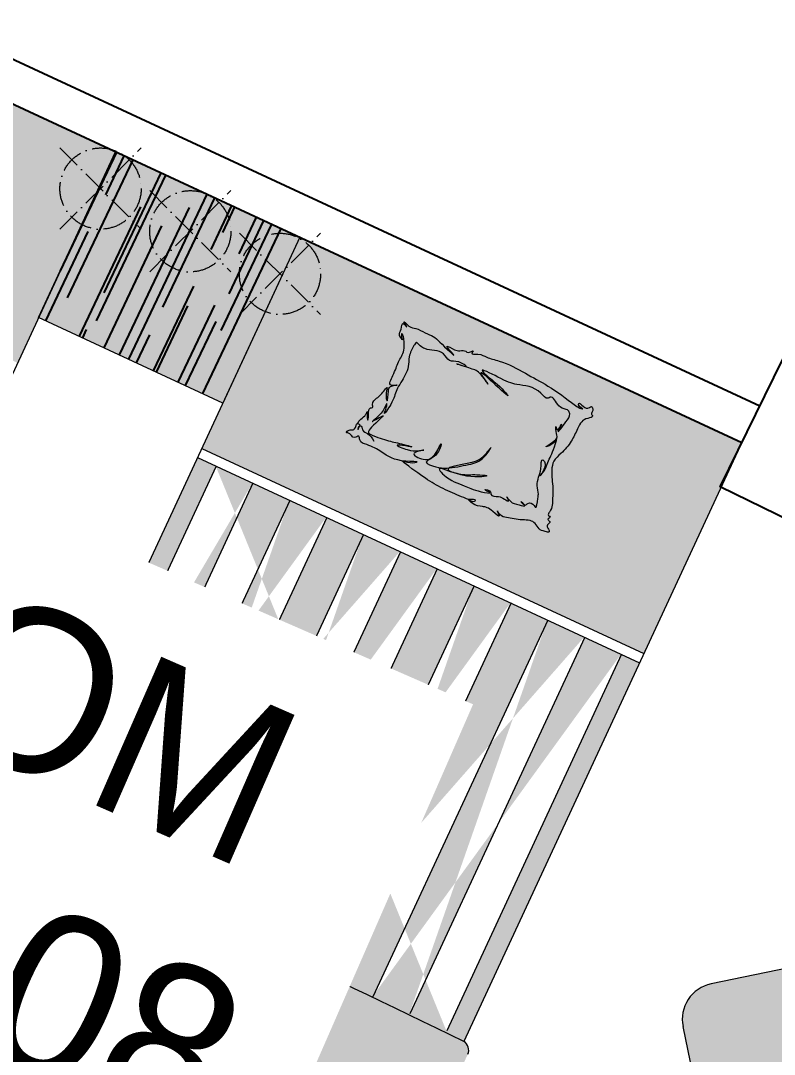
# Model space of a CAD drawing. Header units: millimetres. Extents: x -16811 to 32579, y 147992 to 176118.
# Drawn here: x 18577 to 20432, y 160373 to 162918 of the extents above; entities that cross this region are included whole.
import ezdxf

# ---------------------------------------------------------------- set-up
doc = ezdxf.new("R2010")
doc.units = ezdxf.units.MM
doc.header["$MEASUREMENT"] = 0
doc.header["$PDMODE"] = 3
doc.header["$PDSIZE"] = 100
doc.linetypes.add('ACAD_ISO10W100', pattern=[18, 12, -3, 0, -3])
doc.layers.add('0[34]', color=6, linetype='ACAD_ISO10W100', lineweight=30, plot=False)
for name, color, linetype, lineweight in [('Column[12345]', 7, 'Continuous', 25), ('Furniture[34]', 7, 'Continuous', 20), ('Room.Text[4]', 7, 'Continuous', 20)]:
    doc.layers.add(name, color=color, linetype=linetype, lineweight=lineweight)
doc.layers.add('Hatching[34]', color=7, linetype='Continuous')
doc.layers.add('Wall[34]', color=7, linetype='Continuous')
doc.styles.add('RoomInfo', font='stylu.ttf')
doc.linetypes.add('FENCELINE1', pattern='A,0.25,-0.1,[133,ltypeshp.shx,S=0.1,R=0,X=-0.1,Y=0],-0.1,1', length=1.45)

msp = doc.modelspace()

# ---------------------------------------------------------------- hatches: boundary and pattern name
at = {"layer": 'Hatching[34]'}
h = msp.add_hatch(color=254, dxfattribs=at)
h.set_gradient(color1=(188, 218, 240), color2=(188, 218, 240), centered=1, one_color=1, tint=0.84, name='SPHERICAL')
h.paths.add_polyline_path([(18810.1, 162595.5), (17721.7, 163100.6), (17480.5, 162580.9), (18568.9, 162075.7), (18683.3, 162322.1), (18683.2, 162322.1)])
h = msp.add_hatch(color=29, dxfattribs=at)
h.set_gradient(color1=(87, 49, 41), color2=(101, 56, 47), one_color=1, tint=0.29)
h.paths.add_polyline_path([(19263.7, 162384.9), (18810.2, 162595.4), (18620.7, 162187.3), (19074.3, 161976.7)])
at = {"layer": 'Hatching[34]', "true_color": 0x946247}
h = msp.add_hatch(dxfattribs=at)
h.set_pattern_fill('AR-RROOF', color=25, scale=99.980462, angle=244.5761, style=0)
h.set_pattern_definition([(244.576144, (-78823.19, 22355.58), (-4.131996, -241.57837), [1499.70694, -199.9609, 499.9023, -99.98046]), (244.576144, (-78835.13, 22214.02), (163.0191, 33.21078), [299.9414, -32.99355, 599.88277, -74.98535]), (244.576144, (-78767.897, 22273.946), (-162.69854, -498.307919), [799.8437, -139.97265, 399.92185, -99.98046])])
h.paths.add_polyline_path([(19263.7, 162384.9), (18810.2, 162595.4), (18620.7, 162187.3), (19074.3, 161976.7)])
at = {"layer": 'Hatching[34]'}
h = msp.add_hatch(color=254, dxfattribs=at)
h.set_gradient(color1=(188, 218, 240), color2=(188, 218, 240), centered=1, one_color=1, tint=0.84, name='SPHERICAL')
h.paths.add_polyline_path([(19263.9, 162384.9), (20352.2, 161879.7), (20111, 161360), (19022.5, 161865.2), (19136.9, 162111.6), (19137, 162111.5)])
h = msp.add_hatch(color=254, dxfattribs=at)
h.set_gradient(color1=(195, 213, 212), rotation=45, centered=1, one_color=1, tint=1, name='INVHEMISPHERICAL')
edge = h.paths.add_edge_path()
edge.add_spline(control_points=[(19493.5, 162019.8), (19491.8, 162019.8), (19480.4, 162021.3), (19498.3, 162052.5), (19503.9, 162075.6), (19522.2, 162103), (19520.1, 162127.1), (19520.3, 162139.8), (19513.2, 162151.2), (19513.9, 162138.6), (19518.8, 162128.5), (19504.4, 162147.3), (19514.8, 162155.1), (19514.8, 162181.1), (19532.7, 162155.6), (19513.7, 162186.7), (19534.4, 162161), (19551.8, 162162.4), (19570.9, 162148.9), (19588.7, 162143.3), (19595.3, 162138.8), (19596.7, 162137.7)], knot_values=[8.535132, 8.535132, 8.535132, 8.535132, 8.665562, 9.474885, 10.680581, 11.731794, 12.482799, 12.979735, 13.12789, 13.494969, 13.630671, 14.056835, 14.587313, 15.085164, 15.480512, 15.951085, 16.483501, 17.093841, 17.945825, 18.659388, 18.86018, 18.86018, 18.86018, 18.86018], degree=3, periodic=0)
edge.add_spline(control_points=[(19596.7, 162137.7), (19600.3, 162135), (19613.9, 162121.2), (19662.6, 162074.8), (19614.5, 162126.3), (19643.8, 162106.7), (19657.7, 162104.9), (19671.1, 162107.3), (19678.8, 162097.7), (19694.9, 162109.9), (19682, 162095.6), (19709.4, 162098.8), (19724.7, 162087.4), (19768.9, 162078.3), (19812.8, 162053), (19848.1, 162034.3), (19862.7, 162025.8)], knot_values=[18.86018, 18.86018, 18.86018, 18.86018, 19.367318, 20.886126, 21.744859, 22.416814, 22.865961, 23.371565, 23.564984, 24.001314, 24.195364, 24.707154, 25.475673, 26.536549, 28.914258, 30.585278, 30.585278, 30.585278, 30.585278], degree=3, periodic=0)
edge.add_spline(control_points=[(19862.7, 162025.8), (19866.7, 162023.4), (19893.8, 162007.2), (19925.7, 161983.8), (19948.8, 161965.5), (19967.6, 161960.2), (19949.2, 161967.5), (19950.8, 161979.8), (19962.9, 161965.1), (19973.5, 161961.3), (19982.4, 161970.3), (19983.7, 161966), (19984.3, 161964.1)], knot_values=[30.585278, 30.585278, 30.585278, 30.585278, 31.040669, 33.694428, 34.232605, 34.493516, 34.978663, 35.091565, 35.515429, 36.048451, 36.245558, 36.4021, 36.4021, 36.4021, 36.4021], degree=3, periodic=0)
edge.add_spline(control_points=[(19984.3, 161964.1), (19985, 161961.5), (19986.4, 161956.7), (19979.4, 161951.1), (19989.2, 161941.8), (19969, 161939.1), (19956.3, 161931.5), (19945, 161908.7), (19933, 161880.2), (19910.7, 161855.2), (19887.3, 161835.9), (19881.8, 161803.4), (19887.9, 161773.5), (19885.6, 161738.2), (19886.5, 161717.4), (19872.7, 161700.1), (19885, 161695.7), (19869.8, 161690.4), (19884, 161684), (19869.7, 161676.6), (19875, 161667.9), (19880, 161657.1), (19863.7, 161661.2), (19851.8, 161665.2), (19844.8, 161681), (19829.4, 161689.3), (19804.8, 161687.7), (19779, 161694.3), (19758.2, 161696.8), (19746.6, 161718.6), (19760.5, 161688), (19733.6, 161717.9), (19714.2, 161722.3), (19694.4, 161723), (19673.3, 161743.4), (19690.8, 161730.9), (19699.7, 161740.4), (19681.4, 161737.9), (19662.5, 161745.6), (19641, 161754.5), (19626, 161761.4), (19624.7, 161762)], knot_values=[0, 0, 0, 0, 0.317275, 0.575678, 0.868544, 1.424462, 2.12605, 2.971898, 4.405373, 6.045262, 7.119655, 8.059598, 9.953221, 10.951784, 12.403367, 12.758956, 13.012427, 13.361689, 13.655024, 14.073797, 14.515444, 14.790538, 15.209793, 15.87749, 16.577904, 17.150313, 17.955266, 19.608705, 20.344444, 20.80234, 21.360165, 22.158489, 23.339988, 24.44669, 24.930907, 25.538744, 25.667931, 26.272056, 26.673812, 28.660747, 28.840014, 28.840014, 28.840014, 28.840014], degree=3, periodic=0)
edge.add_line((19624.7, 161762), (19605.3, 161740.5))
edge.add_line((19605.3, 161740.5), (19604.6, 161772.1))
edge.add_spline(control_points=[(19604.6, 161772.1), (19583.3, 161783.7), (19559.7, 161800.3), (19515.2, 161833.5), (19516.4, 161834.3), (19516.5, 161834.3)], knot_values=[29.888741, 29.888741, 29.888741, 29.888741, 33.405585, 34.264917, 34.302479, 34.302479, 34.302479, 34.302479], degree=3, periodic=0)
edge.add_spline(control_points=[(19516.5, 161834.3), (19491.8, 161837.7), (19471, 161852.9), (19436.6, 161873.4), (19410.1, 161879), (19410.8, 161899), (19393.2, 161885), (19389.8, 161904.3), (19377.4, 161903.1), (19382.1, 161910.4), (19389.2, 161910.8), (19402.2, 161910.7), (19401.8, 161925.4), (19405.5, 161926.2)], knot_values=[37.237517, 37.237517, 37.237517, 37.237517, 39.666772, 41.33824, 42.20145, 42.587756, 43.022217, 43.885427, 44.009526, 44.162817, 44.596591, 44.97189, 45.562416, 45.562416, 45.562416, 45.562416], degree=3, periodic=0)
edge.add_spline(control_points=[(19405.5, 161926.2), (19407.1, 161928.8), (19411.9, 161936.2), (19422.3, 161942.5), (19427.2, 161950.1), (19432.3, 161961.2), (19428.8, 161944), (19431.3, 161929.8), (19433.6, 161948), (19432.8, 161955.2), (19435.4, 161966.1), (19445.4, 161964.5), (19439.5, 161978.7), (19458, 161991.2), (19466.7, 162001.5), (19481.5, 162019.4), (19473.7, 161998.1), (19480.4, 161971.1), (19481.1, 162003.8), (19483.4, 162016.5), (19491.1, 162019.2), (19493.5, 162019.8)], knot_values=[0.001627, 0.001627, 0.001627, 0.001627, 0.30881, 0.885533, 1.125245, 1.294957, 1.807053, 2.014014, 2.390194, 2.791076, 3.067402, 3.255669, 3.501446, 4.111256, 5.093018, 5.333636, 5.795713, 6.424924, 7.22382, 7.634666, 7.811297, 7.811297, 7.811297, 7.811297], degree=3, periodic=0)
edge = h.paths.add_edge_path(flags=16)
edge.add_spline(control_points=[(19631.4, 161816.8), (19629.6, 161816.6), (19618.9, 161816), (19601.8, 161817.7), (19561.5, 161832), (19604, 161842.1), (19616.9, 161890.7), (19597.3, 161846.1), (19576.6, 161830.7), (19526.2, 161855.2), (19581.2, 161862.4), (19547.8, 161858.2), (19535.3, 161858.5), (19480, 161879.6), (19556.5, 161864.8), (19513.1, 161876.7), (19486.4, 161882.1), (19456.5, 161891.1), (19428.7, 161903.2), (19445, 161924.5), (19489.5, 161958.9), (19422.7, 161919.5), (19468.2, 161948.2), (19480.4, 161983.9), (19476.5, 161962.2), (19467.5, 161942.4), (19496, 161982.7), (19498.1, 162003), (19516.6, 162033.9), (19532.7, 162059.5), (19531.6, 162092.9), (19540.9, 162113.2), (19548.8, 162124), (19550.9, 162126.8), (19557.2, 162120.4), (19575.1, 162102.1), (19614.6, 162110.4), (19631.1, 162076), (19652.1, 162083.3), (19686.8, 162060.1), (19632.2, 162079.7), (19686.6, 162059.9), (19700, 162058.1), (19711.7, 162044.6), (19714.3, 162041.3)], knot_values=[81.809808, 81.809808, 81.809808, 81.809808, 82.049287, 83.206795, 84.275539, 85.50915, 86.775853, 87.796457, 89.292425, 90.415712, 91.471158, 91.943172, 93.193396, 94.309542, 95.832263, 96.435, 98.103547, 100.00904, 100.533805, 101.164915, 102.831476, 104.055163, 105.612114, 106.43023, 107.042265, 107.464694, 108.583011, 110.197233, 111.062361, 112.870403, 113.890579, 115.126798, 115.567543, 115.567543, 115.567543, 116.649343, 118.666388, 119.558983, 120.525594, 121.408372, 122.351396, 123.608507, 124.840307, 125.209599, 125.209599, 125.209599, 125.209599], degree=3, periodic=0)
edge.add_spline(control_points=[(19714.3, 162041.3), (19712.1, 162044.9), (19703.4, 162060), (19744.7, 162022.2), (19790.1, 161980), (19748.3, 162027.6), (19730.4, 162037.1), (19702.9, 162065.7), (19764.7, 162033.2), (19797.3, 162019.2), (19848, 162018.6), (19870, 161984.6), (19887.6, 161996.8), (19897.5, 161967.3), (19914.6, 161962), (19926.6, 161958.6), (19930.4, 161944.4), (19919.8, 161932), (19892.5, 161893.5), (19903.8, 161916), (19906, 161920.3)], knot_values=[11.578433, 11.578433, 11.578433, 11.578433, 11.998276, 13.605371, 15.566206, 16.845127, 18.800896, 19.185564, 20.880911, 22.98996, 25.607776, 26.495979, 26.711661, 27.961754, 28.827431, 29.05341, 29.44137, 30.345933, 31.60554, 32.129909, 32.129909, 32.129909, 32.129909], degree=3, periodic=0)
edge.add_spline(control_points=[(19906, 161920.3), (19904.7, 161918), (19901.8, 161913.3), (19896.1, 161906.9), (19893.6, 161927.6), (19894.3, 161902.1), (19903.2, 161886.8), (19852.5, 161862.2), (19890.2, 161874.5), (19899.9, 161899.9), (19887.7, 161854.4), (19876, 161837.5), (19869.4, 161813.6), (19844.8, 161784.8), (19875.7, 161821.8), (19857.1, 161844.1), (19859, 161811.1), (19851.5, 161795.2), (19846, 161773), (19852.1, 161754.8), (19849.6, 161739.8), (19846.1, 161712.8), (19839.7, 161729), (19826.7, 161733.9), (19820.5, 161725), (19817.2, 161725.7), (19816.7, 161725.9)], knot_values=[32.696336, 32.696336, 32.696336, 32.696336, 32.98152, 33.15487, 33.57024, 34.089446, 34.768741, 36.188884, 37.172399, 37.677957, 38.626349, 40.382557, 41.197102, 41.963074, 43.398186, 43.764363, 44.700405, 45.613317, 46.498606, 47.36998, 47.818054, 48.746956, 48.95323, 49.642279, 49.993501, 50.044227, 50.044227, 50.044227, 50.044227], degree=3, periodic=0)
edge.add_spline(control_points=[(19816.7, 161725.9), (19817.2, 161725.2), (19819.4, 161721), (19795.7, 161729.5), (19787.1, 161727.2), (19767.7, 161752.7), (19783, 161730.5), (19763.9, 161742.6), (19754.9, 161747.6), (19732.6, 161746.5), (19735.3, 161761.3), (19708.5, 161767.4), (19743, 161751.5), (19691.9, 161761.8), (19668.9, 161773.5), (19629.2, 161786.7), (19591, 161829.6), (19662.3, 161787.9), (19743.6, 161797.2), (19690.2, 161801.7), (19667, 161798), (19625.5, 161810.4), (19628.6, 161815.3), (19631.4, 161816.8)], knot_values=[50.993901, 50.993901, 50.993901, 50.993901, 51.097903, 51.678194, 52.686181, 53.235716, 53.695579, 54.147916, 54.82018, 55.651897, 55.831248, 56.490096, 57.063765, 57.921587, 59.786522, 62.114055, 62.821722, 65.674331, 67.720898, 68.70542, 70.3709, 71.726622, 72.344215, 72.344215, 72.344215, 72.344215], degree=3, periodic=0)
h = msp.add_hatch(color=254, dxfattribs=at)
h.set_gradient(color1=(195, 213, 212), rotation=45, centered=1, one_color=1, tint=1, name='INVHEMISPHERICAL')
edge = h.paths.add_edge_path()
edge.add_spline(control_points=[(19493.5, 162019.7), (19491.9, 162019.8), (19480.5, 162021.3), (19498.4, 162052.4), (19504, 162075.6), (19522.2, 162103), (19520.2, 162127.1), (19520.4, 162139.7), (19513.3, 162151.2), (19513.9, 162138.6), (19518.9, 162128.5), (19504.4, 162147.3), (19514.9, 162155), (19514.9, 162181.1), (19532.7, 162155.5), (19513.7, 162186.7), (19534.4, 162161), (19551.8, 162162.4), (19571, 162148.8), (19588.7, 162143.3), (19595.4, 162138.8), (19596.8, 162137.7)], knot_values=[8.535132, 8.535132, 8.535132, 8.535132, 8.665562, 9.474885, 10.680581, 11.731794, 12.482799, 12.979735, 13.12789, 13.494969, 13.630671, 14.056835, 14.587313, 15.085164, 15.480512, 15.951085, 16.483501, 17.093841, 17.945825, 18.659388, 18.86018, 18.86018, 18.86018, 18.86018], degree=3, periodic=0)
edge.add_spline(control_points=[(19596.8, 162137.7), (19600.4, 162134.9), (19613.9, 162121.2), (19662.6, 162074.7), (19614.6, 162126.2), (19643.9, 162106.7), (19657.7, 162104.9), (19671.1, 162107.3), (19678.9, 162097.7), (19695, 162109.9), (19682.1, 162095.5), (19709.4, 162098.8), (19724.8, 162087.3), (19769, 162078.3), (19812.8, 162053), (19848.1, 162034.3), (19862.7, 162025.7)], knot_values=[18.86018, 18.86018, 18.86018, 18.86018, 19.367318, 20.886126, 21.744859, 22.416814, 22.865961, 23.371565, 23.564984, 24.001314, 24.195364, 24.707154, 25.475673, 26.536549, 28.914258, 30.585278, 30.585278, 30.585278, 30.585278], degree=3, periodic=0)
edge.add_spline(control_points=[(19862.7, 162025.7), (19866.7, 162023.4), (19893.9, 162007.2), (19925.7, 161983.8), (19948.8, 161965.5), (19967.7, 161960.1), (19949.3, 161967.5), (19950.8, 161979.7), (19962.9, 161965.1), (19973.6, 161961.3), (19982.4, 161970.3), (19983.8, 161966), (19984.3, 161964.1)], knot_values=[30.585278, 30.585278, 30.585278, 30.585278, 31.040669, 33.694428, 34.232605, 34.493516, 34.978663, 35.091565, 35.515429, 36.048451, 36.245558, 36.4021, 36.4021, 36.4021, 36.4021], degree=3, periodic=0)
edge.add_spline(control_points=[(19984.3, 161964.1), (19985.1, 161961.4), (19986.4, 161956.6), (19979.4, 161951.1), (19989.3, 161941.8), (19969.1, 161939.1), (19956.4, 161931.5), (19945.1, 161908.7), (19933, 161880.2), (19910.7, 161855.2), (19887.4, 161835.8), (19881.8, 161803.4), (19887.9, 161773.5), (19885.6, 161738.1), (19886.6, 161717.4), (19872.7, 161700.1), (19885, 161695.6), (19869.9, 161690.4), (19884.1, 161684), (19869.8, 161676.6), (19875.1, 161667.9), (19880.1, 161657), (19863.8, 161661.2), (19851.9, 161665.2), (19844.8, 161681), (19829.4, 161689.3), (19804.8, 161687.6), (19779.1, 161694.3), (19758.2, 161696.7), (19746.6, 161718.6), (19760.6, 161688), (19733.7, 161717.8), (19714.3, 161722.2), (19694.4, 161723), (19673.3, 161743.4), (19690.8, 161730.9), (19699.7, 161740.4), (19681.5, 161737.9), (19662.5, 161745.6), (19641.1, 161754.4), (19626, 161761.4), (19624.8, 161762)], knot_values=[0, 0, 0, 0, 0.317275, 0.575678, 0.868544, 1.424462, 2.12605, 2.971898, 4.405373, 6.045262, 7.119655, 8.059598, 9.953221, 10.951784, 12.403367, 12.758956, 13.012427, 13.361689, 13.655024, 14.073797, 14.515444, 14.790538, 15.209793, 15.87749, 16.577904, 17.150313, 17.955266, 19.608705, 20.344444, 20.80234, 21.360165, 22.158489, 23.339988, 24.44669, 24.930907, 25.538744, 25.667931, 26.272056, 26.673812, 28.660747, 28.840014, 28.840014, 28.840014, 28.840014], degree=3, periodic=0)
edge.add_line((19624.8, 161762), (19605.3, 161740.4))
edge.add_line((19605.3, 161740.4), (19604.7, 161772.1))
edge.add_spline(control_points=[(19604.7, 161772.1), (19583.4, 161783.6), (19559.8, 161800.3), (19515.2, 161833.5), (19516.5, 161834.2), (19516.5, 161834.3)], knot_values=[29.888741, 29.888741, 29.888741, 29.888741, 33.405585, 34.264917, 34.302479, 34.302479, 34.302479, 34.302479], degree=3, periodic=0)
edge.add_spline(control_points=[(19516.5, 161834.3), (19491.8, 161837.6), (19471.1, 161852.9), (19436.6, 161873.3), (19410.2, 161879), (19410.9, 161899), (19393.2, 161884.9), (19389.9, 161904.3), (19377.5, 161903.1), (19382.1, 161910.3), (19389.2, 161910.7), (19402.2, 161910.7), (19401.9, 161925.4), (19405.5, 161926.1)], knot_values=[37.237517, 37.237517, 37.237517, 37.237517, 39.666772, 41.33824, 42.20145, 42.587756, 43.022217, 43.885427, 44.009526, 44.162817, 44.596591, 44.97189, 45.562416, 45.562416, 45.562416, 45.562416], degree=3, periodic=0)
edge.add_spline(control_points=[(19405.5, 161926.1), (19407.2, 161928.7), (19411.9, 161936.2), (19422.4, 161942.5), (19427.2, 161950.1), (19432.3, 161961.2), (19428.8, 161944), (19431.4, 161929.8), (19433.7, 161947.9), (19432.8, 161955.2), (19435.4, 161966), (19445.5, 161964.5), (19439.5, 161978.7), (19458, 161991.1), (19466.7, 162001.5), (19481.6, 162019.4), (19473.7, 161998.1), (19480.4, 161971), (19481.1, 162003.8), (19483.4, 162016.5), (19491.2, 162019.2), (19493.5, 162019.7)], knot_values=[0.001627, 0.001627, 0.001627, 0.001627, 0.30881, 0.885533, 1.125245, 1.294957, 1.807053, 2.014014, 2.390194, 2.791076, 3.067402, 3.255669, 3.501446, 4.111256, 5.093018, 5.333636, 5.795713, 6.424924, 7.22382, 7.634666, 7.811297, 7.811297, 7.811297, 7.811297], degree=3, periodic=0)
edge = h.paths.add_edge_path(flags=16)
edge.add_spline(control_points=[(19631.4, 161816.7), (19629.6, 161816.6), (19619, 161816), (19601.9, 161817.7), (19561.5, 161831.9), (19604, 161842.1), (19617, 161890.7), (19597.4, 161846.1), (19576.7, 161830.6), (19526.2, 161855.2), (19581.2, 161862.4), (19547.9, 161858.1), (19535.4, 161858.5), (19480.1, 161879.6), (19556.6, 161864.8), (19513.2, 161876.6), (19486.4, 161882), (19456.6, 161891.1), (19428.8, 161903.1), (19445, 161924.5), (19489.5, 161958.9), (19422.7, 161919.4), (19468.2, 161948.1), (19480.5, 161983.9), (19476.6, 161962.2), (19467.6, 161942.4), (19496.1, 161982.7), (19498.2, 162003), (19516.6, 162033.9), (19532.8, 162059.4), (19531.7, 162092.8), (19540.9, 162113.1), (19548.9, 162123.9), (19551, 162126.8), (19557.2, 162120.4), (19575.2, 162102.1), (19614.6, 162110.4), (19631.2, 162076), (19652.2, 162083.3), (19686.8, 162060), (19632.3, 162079.6), (19686.6, 162059.9), (19700, 162058.1), (19711.8, 162044.6), (19714.4, 162041.3)], knot_values=[81.809808, 81.809808, 81.809808, 81.809808, 82.049287, 83.206795, 84.275539, 85.50915, 86.775853, 87.796457, 89.292425, 90.415712, 91.471158, 91.943172, 93.193396, 94.309542, 95.832263, 96.435, 98.103547, 100.00904, 100.533805, 101.164915, 102.831476, 104.055163, 105.612114, 106.43023, 107.042265, 107.464694, 108.583011, 110.197233, 111.062361, 112.870403, 113.890579, 115.126798, 115.567543, 115.567543, 115.567543, 116.649343, 118.666388, 119.558983, 120.525594, 121.408372, 122.351396, 123.608507, 124.840307, 125.209599, 125.209599, 125.209599, 125.209599], degree=3, periodic=0)
edge.add_spline(control_points=[(19714.4, 162041.3), (19712.1, 162044.9), (19703.4, 162059.9), (19744.7, 162022.2), (19790.2, 161980), (19748.4, 162027.6), (19730.5, 162037.1), (19703, 162065.7), (19764.8, 162033.2), (19797.4, 162019.2), (19848.1, 162018.6), (19870, 161984.5), (19887.7, 161996.8), (19897.6, 161967.3), (19914.7, 161962), (19926.7, 161958.6), (19930.4, 161944.4), (19919.9, 161932), (19892.5, 161893.4), (19903.8, 161916), (19906.1, 161920.3)], knot_values=[11.578433, 11.578433, 11.578433, 11.578433, 11.998276, 13.605371, 15.566206, 16.845127, 18.800896, 19.185564, 20.880911, 22.98996, 25.607776, 26.495979, 26.711661, 27.961754, 28.827431, 29.05341, 29.44137, 30.345933, 31.60554, 32.129909, 32.129909, 32.129909, 32.129909], degree=3, periodic=0)
edge.add_spline(control_points=[(19906.1, 161920.3), (19904.7, 161918), (19901.8, 161913.3), (19896.1, 161906.9), (19893.6, 161927.6), (19894.3, 161902.1), (19903.2, 161886.7), (19852.6, 161862.2), (19890.3, 161874.5), (19899.9, 161899.9), (19887.7, 161854.4), (19876, 161837.5), (19869.5, 161813.5), (19844.8, 161784.7), (19875.8, 161821.8), (19857.1, 161844), (19859.1, 161811.1), (19851.6, 161795.1), (19846.1, 161773), (19852.2, 161754.7), (19849.7, 161739.8), (19846.2, 161712.8), (19839.7, 161729), (19826.8, 161733.9), (19820.6, 161724.9), (19817.2, 161725.7), (19816.8, 161725.9)], knot_values=[32.696336, 32.696336, 32.696336, 32.696336, 32.98152, 33.15487, 33.57024, 34.089446, 34.768741, 36.188884, 37.172399, 37.677957, 38.626349, 40.382557, 41.197102, 41.963074, 43.398186, 43.764363, 44.700405, 45.613317, 46.498606, 47.36998, 47.818054, 48.746956, 48.95323, 49.642279, 49.993501, 50.044227, 50.044227, 50.044227, 50.044227], degree=3, periodic=0)
edge.add_spline(control_points=[(19816.8, 161725.9), (19817.3, 161725.1), (19819.4, 161721), (19795.8, 161729.4), (19787.2, 161727.2), (19767.8, 161752.7), (19783.1, 161730.5), (19763.9, 161742.5), (19754.9, 161747.5), (19732.6, 161746.5), (19735.3, 161761.3), (19708.5, 161767.3), (19743.1, 161751.5), (19692, 161761.8), (19669, 161773.5), (19629.2, 161786.7), (19591, 161829.6), (19662.3, 161787.8), (19743.7, 161797.2), (19690.2, 161801.6), (19667, 161798), (19625.5, 161810.4), (19628.7, 161815.3), (19631.4, 161816.7)], knot_values=[50.993901, 50.993901, 50.993901, 50.993901, 51.097903, 51.678194, 52.686181, 53.235716, 53.695579, 54.147916, 54.82018, 55.651897, 55.831248, 56.490096, 57.063765, 57.921587, 59.786522, 62.114055, 62.821722, 65.674331, 67.720898, 68.70542, 70.3709, 71.726622, 72.344215, 72.344215, 72.344215, 72.344215], degree=3, periodic=0)
h = msp.add_hatch(color=254, dxfattribs=at)
h.set_gradient(color1=(226, 238, 238), rotation=90, one_color=1, tint=1, name='SPHERICAL')
edge = h.paths.add_edge_path()
edge.add_spline(control_points=[(19816.8, 161725.9), (19817.2, 161725.7), (19820.6, 161724.9), (19826.8, 161733.9), (19839.7, 161729), (19846.2, 161712.8), (19849.7, 161739.8), (19852.2, 161754.7), (19846.1, 161773), (19851.6, 161795.1), (19859.1, 161811.1), (19857.1, 161844), (19875.8, 161821.8), (19844.8, 161784.7), (19869.5, 161813.5), (19876, 161837.5), (19887.7, 161854.4), (19899.9, 161899.9), (19890.3, 161874.5), (19852.6, 161862.2), (19903.2, 161886.7), (19894.3, 161902.1), (19893.6, 161927.6), (19896.1, 161906.9), (19901.8, 161913.3), (19904.7, 161918), (19906.1, 161920.3)], knot_values=[32.696336, 32.696336, 32.696336, 32.696336, 32.747061, 33.098284, 33.787332, 33.993606, 34.922508, 35.370582, 36.241956, 37.127245, 38.040157, 38.976199, 39.342376, 40.777488, 41.54346, 42.358005, 44.114213, 45.062605, 45.568163, 46.551678, 47.971821, 48.651116, 49.170322, 49.585692, 49.759042, 50.044227, 50.044227, 50.044227, 50.044227], degree=3, periodic=0)
edge.add_spline(control_points=[(19906.1, 161920.3), (19907.3, 161922.7), (19909.1, 161926), (19907.4, 161922.6), (19906.1, 161920.3)], knot_values=[32.129909, 32.129909, 32.129909, 32.129909, 32.41326, 32.696336, 32.696336, 32.696336, 32.696336], degree=3, periodic=0)
edge.add_spline(control_points=[(19906.1, 161920.3), (19903.8, 161916), (19892.5, 161893.4), (19919.9, 161932), (19930.4, 161944.4), (19926.7, 161958.6), (19914.7, 161962), (19897.6, 161967.3), (19887.7, 161996.8), (19870, 161984.5), (19848.1, 162018.6), (19797.4, 162019.2), (19764.8, 162033.2), (19703, 162065.7), (19730.5, 162037.1), (19748.4, 162027.6), (19790.2, 161980), (19744.7, 162022.2), (19703.4, 162059.9), (19712.1, 162044.9), (19714.4, 162041.3)], knot_values=[11.578433, 11.578433, 11.578433, 11.578433, 12.102802, 13.362409, 14.266972, 14.654932, 14.880911, 15.746588, 16.996681, 17.212363, 18.100566, 20.718382, 22.827431, 24.522779, 24.907446, 26.863215, 28.142136, 30.102971, 31.710066, 32.129909, 32.129909, 32.129909, 32.129909], degree=3, periodic=0)
edge.add_spline(control_points=[(19714.4, 162041.3), (19721.8, 162032.2), (19734.2, 162013.4), (19719.2, 162033.8), (19714.4, 162041.3)], knot_values=[9.642056, 9.642056, 9.642056, 9.642056, 10.683132, 11.578433, 11.578433, 11.578433, 11.578433], degree=3, periodic=0)
edge.add_spline(control_points=[(19714.4, 162041.3), (19711.8, 162044.6), (19700, 162058.1), (19686.6, 162059.9), (19632.3, 162079.6), (19686.8, 162060), (19652.2, 162083.3), (19631.2, 162076), (19614.6, 162110.4), (19575.2, 162102.1), (19557.2, 162120.4), (19551, 162126.8), (19548.9, 162123.9), (19540.9, 162113.1), (19531.7, 162092.8), (19532.8, 162059.4), (19516.6, 162033.9), (19498.2, 162003), (19496.1, 161982.7), (19467.6, 161942.4), (19476.6, 161962.2), (19480.5, 161983.9), (19468.2, 161948.1), (19422.7, 161919.4), (19489.5, 161958.9), (19445, 161924.5), (19428.8, 161903.1), (19456.6, 161891.1), (19486.4, 161882), (19513.2, 161876.6), (19556.6, 161864.8), (19480.1, 161879.6), (19535.4, 161858.5), (19547.9, 161858.1), (19581.2, 161862.4), (19526.2, 161855.2), (19576.7, 161830.6), (19597.4, 161846.1), (19617, 161890.7), (19604, 161842.1), (19561.5, 161831.9), (19601.9, 161817.7), (19619, 161816), (19629.6, 161816.6), (19631.4, 161816.7)], knot_values=[81.809808, 81.809808, 81.809808, 81.809808, 82.1791, 83.4109, 84.668012, 85.611035, 86.493814, 87.460425, 88.35302, 90.370065, 91.451865, 91.451865, 91.451865, 91.89261, 93.128829, 94.149004, 95.957047, 96.822175, 98.436396, 99.554714, 99.977143, 100.589178, 101.407294, 102.964244, 104.187932, 105.854493, 106.485603, 107.010367, 108.915861, 110.584407, 111.187145, 112.709866, 113.826011, 115.076236, 115.548249, 116.603696, 117.726983, 119.22295, 120.243554, 121.510258, 122.743869, 123.812613, 124.97012, 125.209599, 125.209599, 125.209599, 125.209599], degree=3, periodic=0)
edge.add_spline(control_points=[(19631.4, 161816.7), (19642, 161822.3), (19692.9, 161828.1), (19716.3, 161843.4), (19743.8, 161880.4), (19713.5, 161832.4), (19679.7, 161825.7), (19647, 161817.9), (19631.4, 161816.7)], knot_values=[72.344215, 72.344215, 72.344215, 72.344215, 74.721973, 75.648583, 76.821253, 77.954916, 79.789724, 81.809808, 81.809808, 81.809808, 81.809808], degree=3, periodic=0)
edge.add_spline(control_points=[(19631.4, 161816.7), (19628.7, 161815.3), (19625.5, 161810.4), (19667, 161798), (19690.2, 161801.6), (19743.7, 161797.2), (19662.3, 161787.8), (19591, 161829.6), (19629.2, 161786.7), (19669, 161773.5), (19692, 161761.8), (19743.1, 161751.5), (19708.5, 161767.3), (19735.3, 161761.3), (19732.6, 161746.5), (19754.9, 161747.5), (19763.9, 161742.5), (19783.1, 161730.5), (19767.8, 161752.7), (19787.2, 161727.2), (19795.8, 161729.4), (19819.4, 161721), (19817.3, 161725.1), (19816.8, 161725.9)], knot_values=[50.993901, 50.993901, 50.993901, 50.993901, 51.611494, 52.967217, 54.632696, 55.617219, 57.663786, 60.516395, 61.224061, 63.551594, 65.41653, 66.274352, 66.84802, 67.506868, 67.68622, 68.517936, 69.190201, 69.642537, 70.102401, 70.651936, 71.659922, 72.240213, 72.344215, 72.344215, 72.344215, 72.344215], degree=3, periodic=0)
edge.add_spline(control_points=[(19816.8, 161725.9), (19812.6, 161727.3), (19802.8, 161739.6), (19814.5, 161729.1), (19816.8, 161725.9)], knot_values=[50.044227, 50.044227, 50.044227, 50.044227, 50.529399, 50.993901, 50.993901, 50.993901, 50.993901], degree=3, periodic=0)
h = msp.add_hatch(color=254, dxfattribs=at)
h.set_gradient(color1=(226, 238, 238), rotation=90, one_color=1, tint=1, name='SPHERICAL')
edge = h.paths.add_edge_path()
edge.add_spline(control_points=[(19816.7, 161725.9), (19817.2, 161725.7), (19820.5, 161725), (19826.7, 161733.9), (19839.7, 161729), (19846.1, 161712.8), (19849.6, 161739.8), (19852.1, 161754.8), (19846, 161773), (19851.5, 161795.2), (19859, 161811.1), (19857.1, 161844.1), (19875.7, 161821.8), (19844.8, 161784.8), (19869.4, 161813.6), (19876, 161837.5), (19887.7, 161854.4), (19899.9, 161899.9), (19890.2, 161874.5), (19852.5, 161862.2), (19903.2, 161886.8), (19894.3, 161902.1), (19893.6, 161927.6), (19896.1, 161906.9), (19901.8, 161913.3), (19904.7, 161918), (19906, 161920.3)], knot_values=[32.696336, 32.696336, 32.696336, 32.696336, 32.747061, 33.098284, 33.787332, 33.993606, 34.922508, 35.370582, 36.241956, 37.127245, 38.040157, 38.976199, 39.342376, 40.777488, 41.54346, 42.358005, 44.114213, 45.062605, 45.568163, 46.551678, 47.971821, 48.651116, 49.170322, 49.585692, 49.759042, 50.044227, 50.044227, 50.044227, 50.044227], degree=3, periodic=0)
edge.add_spline(control_points=[(19906, 161920.3), (19907.2, 161922.7), (19909, 161926), (19907.3, 161922.6), (19906, 161920.3)], knot_values=[32.129909, 32.129909, 32.129909, 32.129909, 32.41326, 32.696336, 32.696336, 32.696336, 32.696336], degree=3, periodic=0)
edge.add_spline(control_points=[(19906, 161920.3), (19903.8, 161916), (19892.5, 161893.5), (19919.8, 161932), (19930.4, 161944.4), (19926.6, 161958.6), (19914.6, 161962), (19897.5, 161967.3), (19887.6, 161996.8), (19870, 161984.6), (19848, 162018.6), (19797.3, 162019.2), (19764.7, 162033.2), (19702.9, 162065.7), (19730.4, 162037.1), (19748.3, 162027.6), (19790.1, 161980), (19744.7, 162022.2), (19703.4, 162060), (19712.1, 162044.9), (19714.3, 162041.3)], knot_values=[11.578433, 11.578433, 11.578433, 11.578433, 12.102802, 13.362409, 14.266972, 14.654932, 14.880911, 15.746588, 16.996681, 17.212363, 18.100566, 20.718382, 22.827431, 24.522779, 24.907446, 26.863215, 28.142136, 30.102971, 31.710066, 32.129909, 32.129909, 32.129909, 32.129909], degree=3, periodic=0)
edge.add_spline(control_points=[(19714.3, 162041.3), (19721.7, 162032.2), (19734.1, 162013.4), (19719.2, 162033.8), (19714.3, 162041.3)], knot_values=[9.642056, 9.642056, 9.642056, 9.642056, 10.683132, 11.578433, 11.578433, 11.578433, 11.578433], degree=3, periodic=0)
edge.add_spline(control_points=[(19714.3, 162041.3), (19711.7, 162044.6), (19700, 162058.1), (19686.6, 162059.9), (19632.2, 162079.7), (19686.8, 162060.1), (19652.1, 162083.3), (19631.1, 162076), (19614.6, 162110.4), (19575.1, 162102.1), (19557.2, 162120.4), (19550.9, 162126.8), (19548.8, 162124), (19540.9, 162113.2), (19531.6, 162092.9), (19532.7, 162059.5), (19516.6, 162033.9), (19498.1, 162003), (19496, 161982.7), (19467.5, 161942.4), (19476.5, 161962.2), (19480.4, 161983.9), (19468.2, 161948.2), (19422.7, 161919.5), (19489.5, 161958.9), (19445, 161924.5), (19428.7, 161903.2), (19456.5, 161891.1), (19486.4, 161882.1), (19513.1, 161876.7), (19556.5, 161864.8), (19480, 161879.6), (19535.3, 161858.5), (19547.8, 161858.2), (19581.2, 161862.4), (19526.2, 161855.2), (19576.6, 161830.7), (19597.3, 161846.1), (19616.9, 161890.7), (19604, 161842.1), (19561.5, 161832), (19601.8, 161817.7), (19618.9, 161816), (19629.6, 161816.6), (19631.4, 161816.8)], knot_values=[81.809808, 81.809808, 81.809808, 81.809808, 82.1791, 83.4109, 84.668012, 85.611035, 86.493814, 87.460425, 88.35302, 90.370065, 91.451865, 91.451865, 91.451865, 91.89261, 93.128829, 94.149004, 95.957047, 96.822175, 98.436396, 99.554714, 99.977143, 100.589178, 101.407294, 102.964244, 104.187932, 105.854493, 106.485603, 107.010367, 108.915861, 110.584407, 111.187145, 112.709866, 113.826011, 115.076236, 115.548249, 116.603696, 117.726983, 119.22295, 120.243554, 121.510258, 122.743869, 123.812613, 124.97012, 125.209599, 125.209599, 125.209599, 125.209599], degree=3, periodic=0)
edge.add_spline(control_points=[(19631.4, 161816.8), (19642, 161822.4), (19692.9, 161828.1), (19716.2, 161843.4), (19743.8, 161880.5), (19713.5, 161832.5), (19679.7, 161825.7), (19647, 161818), (19631.4, 161816.8)], knot_values=[72.344215, 72.344215, 72.344215, 72.344215, 74.721973, 75.648583, 76.821253, 77.954916, 79.789724, 81.809808, 81.809808, 81.809808, 81.809808], degree=3, periodic=0)
edge.add_spline(control_points=[(19631.4, 161816.8), (19628.6, 161815.3), (19625.5, 161810.4), (19667, 161798), (19690.2, 161801.7), (19743.6, 161797.2), (19662.3, 161787.9), (19591, 161829.6), (19629.2, 161786.7), (19668.9, 161773.5), (19691.9, 161761.8), (19743, 161751.5), (19708.5, 161767.4), (19735.3, 161761.3), (19732.6, 161746.5), (19754.9, 161747.6), (19763.9, 161742.6), (19783, 161730.5), (19767.7, 161752.7), (19787.1, 161727.2), (19795.7, 161729.5), (19819.4, 161721), (19817.2, 161725.2), (19816.7, 161725.9)], knot_values=[50.993901, 50.993901, 50.993901, 50.993901, 51.611494, 52.967217, 54.632696, 55.617219, 57.663786, 60.516395, 61.224061, 63.551594, 65.41653, 66.274352, 66.84802, 67.506868, 67.68622, 68.517936, 69.190201, 69.642537, 70.102401, 70.651936, 71.659922, 72.240213, 72.344215, 72.344215, 72.344215, 72.344215], degree=3, periodic=0)
edge.add_spline(control_points=[(19816.7, 161725.9), (19812.6, 161727.3), (19802.8, 161739.6), (19814.5, 161729.1), (19816.7, 161725.9)], knot_values=[50.044227, 50.044227, 50.044227, 50.044227, 50.529399, 50.993901, 50.993901, 50.993901, 50.993901], degree=3, periodic=0)
h = msp.add_hatch(color=7, dxfattribs=at)
h.set_gradient(color1=(255, 255, 255), one_color=1, tint=1)
h.paths.add_polyline_path([(19012.3, 161842.5), (20100.4, 161337.4), (19668, 160404.8), (18579.2, 160910)])
edge = h.paths.add_edge_path(flags=16)
edge.add_line((19056.7, 161821.8), (18626.2, 160894.4))
edge.add_line((19147.4, 161779.7), (18717, 160852.2))
edge.add_line((19329, 161695.5), (18898.5, 160768))
edge.add_line((19238.2, 161737.6), (18807.7, 160810.1))
edge.add_line((19510.5, 161611.2), (19080, 160683.8))
edge.add_line((19419.7, 161653.3), (18989.3, 160725.9))
edge.add_line((19601.2, 161569.1), (19170.8, 160641.6))
edge.add_line((19782.8, 161484.9), (19352.3, 160557.4))
edge.add_line((19692, 161527), (19261.6, 160599.5))
edge.add_line((19964.3, 161400.6), (19533.8, 160473.1))
edge.add_line((19873.5, 161442.7), (19443.1, 160515.3))
edge.add_line((20055, 161358.5), (19624.6, 160431))
h = msp.add_hatch(color=254, dxfattribs=at)
h.set_gradient(color1=(188, 218, 240), color2=(188, 218, 240), centered=1, one_color=1, tint=0.84, name='SPHERICAL')
h.paths.add_polyline_path([(18546, 160897.9, -0.381867), (18576.6, 160911.1, -0.009331), (19667.6, 160404.7, -0.381867), (19677.3, 160372.8), (19508.9, 160009.9, -0.381867), (19478.2, 159996.7, -0.042114), (18387.2, 160503.1, -0.381867), (18377.5, 160535)])
h = msp.add_hatch(color=254, dxfattribs=at)
h.set_gradient(color1=(249, 237, 210), color2=(245, 227, 183), rotation=180, one_color=1, tint=0.84, name='INVCYLINDER')
h.paths.add_polyline_path([(20814, 160657.2, -0.41418), (20918.7, 160588.3, -0.000028), (20918.7, 160588.3), (21011.7, 160137.8, -0.414209), (20942.8, 160033.1), (20405, 159922.1, -0.412595), (20300.4, 159990.5), (20207.3, 160441.5, -0.413316), (20275.9, 160546.1)])

# ---------------------------------------------------------------- linework, layer by layer
at = {"layer": '0[34]', "lineweight": 0, "ltscale": 5}
for centre in [(18773.2, 162504.8), (18994.2, 162399.8)]:
    msp.add_circle(centre, 100, dxfattribs=at)
for p in [(18773.2, 162504.8), (18994.2, 162399.8)]:
    msp.add_point(p, dxfattribs=at)
at = {"layer": 'Column[12345]'}
msp.add_lwpolyline([(20613.2, 161616.9), (20298.8, 161770.7), (20452.6, 162085.1), (20767, 161931.3)], close=True, dxfattribs=at)
at = {"layer": 'Furniture[34]', "color": 7}
for p, q in [((18810.2, 162595.4), (17721.7, 163100.6)), ((19263.7, 162384.9), (20352.2, 161879.7))]:
    msp.add_line(p, q, dxfattribs=at)
at = {"layer": 'Furniture[34]'}
for p, q in [((18810.2, 162595.4), (18125.6, 161120.5)), ((19263.7, 162384.9), (18579.2, 160910)), ((20352.2, 161879.7), (19667.6, 160404.8))]:
    msp.add_line(p, q, dxfattribs=at)
at = {"layer": 'Furniture[34]', "color": 150}
for p, q in [((19012.3, 161842.3), (20100.4, 161337.3)), ((19022.8, 161865), (20111, 161360))]:
    msp.add_line(p, q, dxfattribs=at)
at = {"layer": 'Furniture[34]', "color": 150, "linetype": 'FENCELINE1', "ltscale": 100}
for p, q in [((19057.7, 161821.3), (18627.2, 160893.8)), ((19148.4, 161779.2), (18718, 160851.7)), ((19239.2, 161737), (18808.7, 160809.6)), ((19330, 161694.9), (18899.5, 160767.4)), ((19420.7, 161652.8), (18990.2, 160725.3)), ((19511.5, 161610.6), (19081, 160683.2)), ((19602.2, 161568.5), (19171.8, 160641.1)), ((19693, 161526.4), (19262.5, 160598.9)), ((19783.8, 161484.3), (19353.3, 160556.8)), ((19874.5, 161442.1), (19444, 160514.7)), ((19965.3, 161400), (19534.8, 160472.6)), ((20056, 161357.9), (19625.6, 160430.4))]:
    msp.add_line(p, q, dxfattribs=at)
at = {"layer": 'Furniture[34]'}
msp.add_lwpolyline([(18620.7, 162187.3), (18810.2, 162595.4), (19264, 162384.8), (19074.5, 161976.6)], close=True, dxfattribs=at)
for points in [[(20814, 160657.2), (20276.4, 160546.2)], [(20300.3, 159991), (20207.3, 160441.5)]]:
    msp.add_lwpolyline(points, dxfattribs=at)
for centre, radius, start, end in [((5556.5, 131430), 32228.2, 64.0333, 66.17175), ((20294.1, 160459.4), 88.6, 101.6655, 191.6655), ((21933.3, 166714.9), 7152.7, 240.27949, 249.92556), ((19654.6, 160383.4), 25, 335.1025, 58.7033)]:
    msp.add_arc(centre, radius, start, end, dxfattribs=at)
at = {"layer": 'Furniture[34]', "color": 252}
for points in [[(19405.4, 161926.1), (19410.8, 161933.6), (19423.7, 161945.3), (19427.6, 161951.3), (19430, 161955.8), (19429.9, 161940.4), (19430.9, 161934.3), (19433, 161945.4), (19433.6, 161957.4), (19437.5, 161964.7), (19443, 161965.9), (19442.7, 161973.3), (19453, 161988.4), (19473.4, 162009.6), (19478.4, 162014.9), (19476.5, 162001.1), (19478.9, 161982.4), (19481.9, 162006.2), (19487.1, 162017.3), (19503.3, 162020.9), (19489, 162020.5), (19492.9, 162044.4), (19506.9, 162077.8), (19519.7, 162106.6), (19520.4, 162129.1), (19517.6, 162143.8), (19515.1, 162147.4), (19515.3, 162136.4), (19516.7, 162132.6), (19509.6, 162143.3), (19513.1, 162158.8), (19518.4, 162172.7), (19526.9, 162164.4), (19520.3, 162176.9), (19532.4, 162166.4), (19549.7, 162160.5), (19572.7, 162149.4), (19592.3, 162140.7), (19608.4, 162126.9), (19642.1, 162096.1), (19626.3, 162116.5), (19644.6, 162108), (19657.9, 162105.6), (19672.9, 162104.1), (19677.9, 162101.2), (19690.4, 162105.2), (19687.2, 162100.4), (19702.1, 162096.8), (19724.1, 162089.7), (19754.5, 162080.2), (19819.1, 162050), (19874.6, 162018.6), (19939.6, 161972.7), (19953.5, 161964.4), (19961, 161962.3), (19950.3, 161972.1), (19950.5, 161975.4), (19961.2, 161968.6), (19976.9, 161965.4), (19982.1, 161968.3), (19984.3, 161964.1)], [(19984.3, 161964.1), (19984.7, 161956.5), (19981.7, 161951.1), (19984.7, 161944.7), (19972.6, 161938.9), (19957.9, 161930.7), (19947.5, 161913.3), (19932.1, 161882.6), (19906.6, 161852.5), (19889.3, 161833.4), (19884.1, 161811.5), (19886.7, 161766.1), (19886.2, 161742.2), (19878.7, 161708.1), (19876, 161700), (19880.6, 161696), (19874.6, 161690.1), (19879.2, 161684.7), (19873.5, 161676.5), (19875.7, 161666.1), (19877.6, 161659.8), (19867.6, 161660.3), (19853, 161667.1), (19842.9, 161680.4), (19831, 161687.3), (19811.7, 161688.8), (19772.5, 161694.8), (19756.5, 161702.3), (19750.2, 161711.3), (19754.5, 161698.6), (19739.1, 161710), (19713.2, 161721.7), (19688, 161730.1), (19679.6, 161738.1), (19693.8, 161734.7), (19696, 161736.8), (19681.7, 161739.2), (19672.4, 161741.6), (19628.5, 161760.3), (19532.1, 161820.9), (19516.3, 161834.2), (19535.4, 161830.1), (19552.9, 161831.5), (19524.8, 161833.4), (19464.5, 161856.3), (19428.6, 161874.3), (19411.5, 161885.9), (19408.8, 161894.8), (19398.8, 161891.7), (19381.7, 161903.3), (19378.7, 161903.8), (19380.3, 161907.1), (19390.1, 161910.7), (19398.8, 161912.9), (19406.4, 161926.2), (19411.7, 161921.5), (19407.2, 161916.1), (19407.4, 161911.2), (19410.5, 161918.8), (19413.3, 161920.5), (19418.2, 161910.7), (19430.4, 161901.3), (19446.1, 161882.8)]]:
    msp.add_spline(points, degree=3, dxfattribs=at)
at = {"layer": 'Furniture[34]', "color": 253}
msp.add_spline([(19550.9, 162126.8), (19571.3, 162110.6), (19617.8, 162097.5), (19632.3, 162081.6), (19655.2, 162078), (19673.2, 162066.8), (19651.3, 162072.8), (19679.9, 162063), (19706.5, 162050.2), (19727.1, 162023.3), (19709.7, 162049.7), (19740.3, 162026.1), (19775.9, 161995.3), (19755.3, 162018.1), (19719.6, 162048.5), (19713.4, 162055.4), (19751.3, 162040.6), (19798.5, 162022.3), (19857.5, 162000.8), (19875.1, 161988.7), (19879.8, 161990.9), (19901.4, 161970.1), (19919.9, 161960.5), (19924.8, 161958.4), (19928.3, 161949.8), (19919, 161930.2), (19899.7, 161906.9), (19908.2, 161924.3), (19901, 161912.7), (19897.9, 161910), (19894.3, 161919.3), (19894.9, 161906.9), (19896.3, 161890.6), (19870, 161869), (19890.6, 161880.5), (19896.8, 161891), (19890.9, 161869), (19874.5, 161830.2), (19866.7, 161812.2), (19855.6, 161797.6), (19867.1, 161830), (19861.8, 161837.1), (19857.3, 161815), (19851.8, 161793.9), (19848.2, 161772.9), (19851.1, 161752.2), (19850, 161741.5), (19843.5, 161720.2), (19841, 161724.5), (19825.4, 161729.7), (19818, 161725.6), (19808.2, 161733.9), (19817.6, 161724.1), (19803.8, 161726), (19781.6, 161735.7), (19772.9, 161745.5), (19777.9, 161735.7), (19767.9, 161740), (19753, 161746.2), (19734.1, 161752.6), (19733.7, 161756.9), (19719.4, 161763.5), (19731, 161756.1), (19710.5, 161758.4), (19668.1, 161772.8), (19618.9, 161799.3), (19607.6, 161811.9), (19674.4, 161796.9), (19723.5, 161798), (19700, 161800.3), (19660, 161801.7), (19629.2, 161812.1), (19697.8, 161833.5), (19716.3, 161845.8), (19734.7, 161867.2), (19718.8, 161845), (19679.4, 161825.4), (19625.9, 161816.5), (19598.4, 161819.9), (19575.1, 161830.7), (19598.6, 161848.7), (19611.6, 161876.1), (19599.6, 161854.8), (19567.6, 161838.4), (19545.2, 161853.4), (19569.4, 161860.9), (19558.2, 161859.6), (19528.3, 161862), (19503.7, 161872.7), (19540, 161869), (19526.1, 161873), (19487.2, 161882.5), (19443.8, 161896.8), (19433.2, 161903.6), (19440.2, 161917.1), (19468.5, 161945.3), (19442.6, 161931.5), (19468.8, 161958.1), (19478.4, 161975.3), (19475.4, 161960.9), (19472, 161951.3), (19487.7, 161973.1), (19502.5, 162008.9), (19512.5, 162027.1), (19530.8, 162066.4), (19533.4, 162090.8), (19544.8, 162118.2), (19550.9, 162126.8)], degree=3, dxfattribs=at)
at = {"layer": 'Wall[34]'}
for p, q in [((16180.3, 163926.3), (20396.1, 161969.6)), ((16718.5, 163566.3), (20352.2, 161879.7))]:
    msp.add_line(p, q, dxfattribs=at)

# ---------------------------------------------------------------- next in the draw order: texts
at = {"layer": 'Room.Text[4]', "insert": (19427, 161131.6), "char_height": 400, "width": 1966.667, "attachment_point": 3, "rotation": 336.3877, "style": 'RoomInfo', "bg_fill": 2}
msp.add_mtext('{\\C1;ROOM  408}', dxfattribs=at)

# ---------------------------------------------------------------- next in the draw order: linework, layer by layer
at = {"layer": '0[34]', "lineweight": 0, "ltscale": 5}
msp.add_circle((19215, 162294.9), 100, dxfattribs=at)
msp.add_point((19215, 162294.9), dxfattribs=at)

doc.saveas('drawing.dxf')
